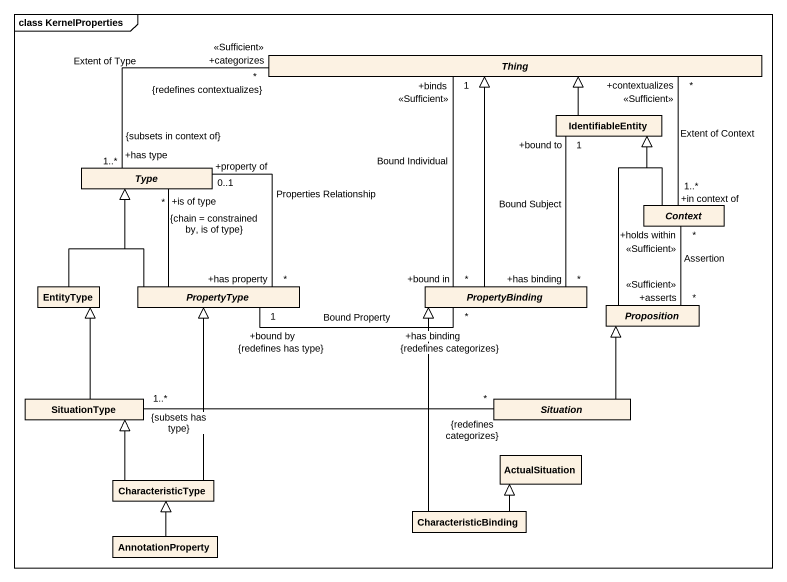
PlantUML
@startuml
mainframe class KernelProperties
hide circle
hide empty members
abstract class Thing
class IdentifiableEntity
abstract class Type
abstract class Context
class EntityType
abstract class PropertyType
abstract class PropertyBinding
abstract class Proposition
class SituationType
abstract class Situation
class ActualSituation
class CharacteristicType
class CharacteristicBinding
class AnnotationProperty
IdentifiableEntity -up-|> Thing
IdentifiableEntity "+bound to\n1" -- "+has binding\n*" PropertyBinding : Bound Subject
Type "+has type\n1..*\n{subsets in context of}" -right- "+categorizes\n<<Sufficient>>\n*\n{redefines contextualizes}" Thing : Extent of Type
Type "+property of\n0..1" -- "+has property\n*" PropertyType : Properties Relationship
Context "+in context of\n1..*" -up- "+contextualizes\n<<Sufficient>>\n*" Thing : Extent of Context
Context -up-|> IdentifiableEntity
Context "+holds within\n<<Sufficient>>\n*" -- "+asserts\n<<Sufficient>>\n*" Proposition : Assertion
EntityType -up-|> Type
PropertyType -up- "+is of type\n*\n{chain = constrained by, is of type}" Type
PropertyType -up-|> Type
PropertyType "+bound by\n1\n{redefines has type}" -right- "+has binding\n*\n{redefines categorizes}" PropertyBinding : Bound Property
PropertyBinding "+bound in\n*" -up- "+binds\n<<Sufficient>>\n1" Thing : Bound Individual
PropertyBinding -up-|> Thing
Proposition -up-|> IdentifiableEntity
SituationType -up-|> EntityType
SituationType "1..*\n{subsets has type}" -right- "*\n{redefines categorizes}" Situation
Situation -up-|> Proposition
CharacteristicType -up-|> PropertyType
CharacteristicType -up-|> SituationType
CharacteristicBinding -up-|> PropertyBinding
CharacteristicBinding -up-|> ActualSituation
AnnotationProperty -up-|> CharacteristicType
@enduml
